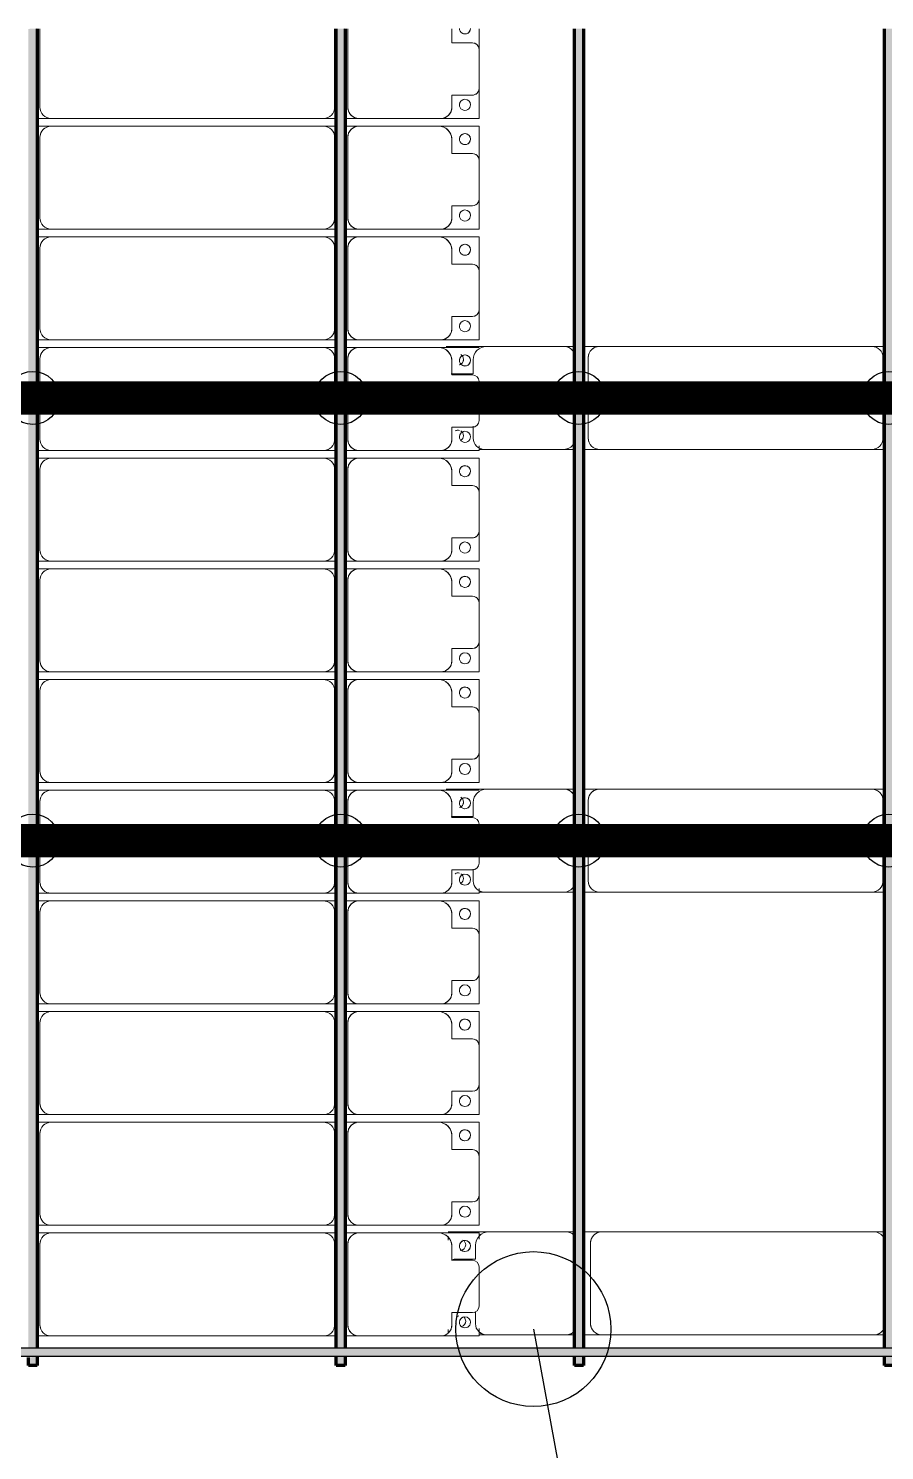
# Model space of a CAD drawing. Header units: millimetres. Extents: x -268744 to 115753, y -96240 to -10461.
# Drawn here: x -38796 to -34930, y -71071 to -64647 of the extents above; entities that cross this region are included whole.
import ezdxf

# ---------------------------------------------------------------- set-up
doc = ezdxf.new("R2010")
doc.units = ezdxf.units.MM
doc.layers.add('A-GENM', color=13, linetype='Continuous', lineweight=9)
doc.layers.add('S-BEAM', color=12, linetype='Continuous', lineweight=9)
for name, color, linetype in [('GC-BICH NEO', 6, 'Continuous'), ('GC-DAY NEO', 5, 'Continuous'), ('GC-HOP 40x60 GIA CUONG', 1, 'Continuous')]:
    doc.layers.add(name, color=color, linetype=linetype)

# ---------------------------------------------------------------- blocks, each defined once
blk = doc.blocks.new('Dầm C52 - Hộp 40x60-104813-KHUNG KẾT CẤU BÈ PIN 1')
at = {"layer": 'S-BEAM', "lineweight": 25}
blk.add_hatch(color=4, dxfattribs=at).paths.add_polyline_path([(-145811, -20), (145811, -20), (145811, 20), (-145811, 20)])
at = {"layer": 'S-BEAM', "color": 4, "lineweight": 25}
for p, q in [((-145811, 20), (145811, 20)), ((145811, -20), (-145811, -20))]:
    blk.add_line(p, q, dxfattribs=at)
blk = doc.blocks.new('Dải phao đi lại kèm đỡ invester - DẢI PHAO ĐI LẠI-V80-KHUNG KẾT CẤU BÈ PIN 1')
at = {"layer": 'A-GENM', "color": 7}
for p, q in [((44318.9, 1312.2), (44411.8, 1312.2)), ((44411.8, 1312.2), (44318.9, 1312.2)), ((44588.2, 1312.2), (44411.8, 1312.2)), ((44588.2, 1312.2), (44723.4, 1312.2)), ((44723.4, 1312.2), (44588.2, 1312.2)), ((44723.4, 1312.2), (44723.4, 1139.7)), ((44723.4, 1139.7), (44723.4, 1312.2)), ((44758.4, 1312.2), (44911.8, 1312.2)), ((44758.4, 1129.7), (44758.4, 1312.2)), ((44758.4, 1312.2), (44758.4, 1129.7)), ((44911.8, 1312.2), (44758.4, 1312.2)), ((45088.2, 1312.2), (44911.8, 1312.2)), ((45088.2, 1312.2), (45223.4, 1312.2)), ((45223.4, 1312.2), (45088.2, 1312.2)), ((45223.4, 1312.2), (45223.4, 1139.7)), ((45223.4, 1139.7), (45223.4, 1312.2)), ((45258.4, 1312.2), (45411.8, 1312.2)), ((45258.4, 1129.7), (45258.4, 1312.2)), ((45258.4, 1312.2), (45258.4, 1129.7)), ((45411.8, 1312.2), (45258.4, 1312.2)), ((45588.2, 1312.2), (45411.8, 1312.2)), ((45588.2, 1312.2), (45723.4, 1312.2)), ((45723.4, 1312.2), (45588.2, 1312.2)), ((45723.4, 1312.2), (45723.4, 1139.7)), ((45723.4, 1139.7), (45723.4, 1312.2)), ((45758.4, 1129.7), (45758.4, 1312.2)), ((45758.4, 1312.2), (45758.4, 1129.7)), ((46088.2, 1312.2), (45911.8, 1312.2)), ((46202.2, 1312.2), (46223.4, 1312.2)), ((46223.4, 1312.2), (46202.2, 1312.2)), ((46223.4, 1312.2), (46223.4, 1139.7)), ((46223.4, 1139.7), (46223.4, 1312.2)), ((46258.4, 1312.2), (46411.8, 1312.2)), ((46258.4, 1129.7), (46258.4, 1312.2)), ((46258.4, 1312.2), (46258.4, 1129.7)), ((46411.8, 1312.2), (46258.4, 1312.2)), ((46588.2, 1312.2), (46411.8, 1312.2)), ((46588.2, 1312.2), (46723.4, 1312.2)), ((46723.4, 1312.2), (46588.2, 1312.2)), ((46723.4, 1312.2), (46723.4, 1139.7)), ((46723.4, 1139.7), (46723.4, 1312.2)), ((46758.4, 1312.2), (46911.8, 1312.2)), ((46758.4, 1129.7), (46758.4, 1312.2)), ((46758.4, 1312.2), (46758.4, 1129.7)), ((46911.8, 1312.2), (46758.4, 1312.2)), ((47088.2, 1312.2), (46911.8, 1312.2)), ((47089.1, 1312.2), (47223.4, 1312.2)), ((47223.4, 1312.2), (47089.1, 1312.2)), ((47223.4, 1312.2), (47223.4, 1139.7)), ((47223.4, 1139.7), (47223.4, 1312.2)), ((47258.4, 1312.2), (47411.8, 1312.2)), ((47258.4, 1129.7), (47258.4, 1312.2)), ((47258.4, 1312.2), (47258.4, 1129.7)), ((47411.8, 1312.2), (47258.4, 1312.2)), ((47588.2, 1312.2), (47411.8, 1312.2)), ((47588.2, 1312.2), (47723.4, 1312.2)), ((47723.4, 1312.2), (47588.2, 1312.2)), ((47723.4, 1312.2), (47723.4, 1139.7)), ((47723.4, 1139.7), (47723.4, 1312.2)), ((47758.4, 1129.7), (47758.4, 1312.2)), ((47758.4, 1312.2), (47758.4, 1129.7)), ((48088.2, 1312.2), (47911.8, 1312.2)), ((48202.2, 1312.2), (48223.4, 1312.2)), ((48223.4, 1312.2), (48202.2, 1312.2)), ((48223.4, 1312.2), (48223.4, 1139.7)), ((48223.4, 1139.7), (48223.4, 1312.2)), ((48258.4, 1312.2), (48411.8, 1312.2)), ((48258.4, 1129.7), (48258.4, 1312.2)), ((48258.4, 1312.2), (48258.4, 1129.7)), ((48411.8, 1312.2), (48258.4, 1312.2)), ((48588.2, 1312.2), (48411.8, 1312.2)), ((48588.2, 1312.2), (48723.4, 1312.2)), ((48723.4, 1312.2), (48588.2, 1312.2)), ((48723.4, 1312.2), (48723.4, 1139.7)), ((48723.4, 1139.7), (48723.4, 1312.2)), ((48758.4, 1312.2), (48911.8, 1312.2)), ((48758.4, 1129.7), (48758.4, 1312.2)), ((48758.4, 1312.2), (48758.4, 1129.7)), ((48911.8, 1312.2), (48758.4, 1312.2)), ((49088.2, 1312.2), (48911.8, 1312.2)), ((49088.2, 1312.2), (49223.4, 1312.2)), ((49223.4, 1312.2), (49088.2, 1312.2)), ((49223.4, 1312.2), (49223.4, 1139.7)), ((49223.4, 1139.7), (49223.4, 1312.2)), ((49258.4, 1312.2), (49411.8, 1312.2)), ((49258.4, 1129.7), (49258.4, 1312.2)), ((49258.4, 1312.2), (49258.4, 1129.7)), ((49411.8, 1312.2), (49258.4, 1312.2)), ((49588.2, 1312.2), (49411.8, 1312.2)), ((49588.2, 1312.2), (49723.4, 1312.2)), ((49723.4, 1312.2), (49588.2, 1312.2)), ((49723.4, 1312.2), (49723.4, 1139.7)), ((49723.4, 1139.7), (49723.4, 1312.2)), ((49758.4, 1312.2), (49785.8, 1312.2)), ((49758.4, 1129.7), (49758.4, 1312.2)), ((49758.4, 1312.2), (49758.4, 1129.7)), ((49785.8, 1312.2), (49758.4, 1312.2)), ((50088.2, 1312.2), (49911.8, 1312.2)), ((50189.2, 1312.2), (50223.4, 1312.2)), ((50223.4, 1312.2), (50189.2, 1312.2)), ((50223.4, 1312.2), (50223.4, 1139.7)), ((50223.4, 1139.7), (50223.4, 1312.2)), ((44381.8, 1282.2), (44381.8, 1189.7)), ((44618.2, 1189.7), (44618.2, 1282.2)), ((44881.8, 1282.2), (44881.8, 1189.7)), ((45118.2, 1189.7), (45118.2, 1282.2)), ((45381.8, 1282.2), (45381.8, 1189.7)), ((45618.2, 1189.7), (45618.2, 1282.2)), ((45881.8, 1282.2), (45881.8, 1189.7)), ((46118.2, 1189.7), (46118.2, 1282.2)), ((46381.8, 1282.2), (46381.8, 1189.7)), ((46618.2, 1189.7), (46618.2, 1282.2)), ((46881.8, 1282.2), (46881.8, 1189.7)), ((47118.2, 1189.7), (47118.2, 1282.2)), ((47381.8, 1282.2), (47381.8, 1189.7)), ((47618.2, 1189.7), (47618.2, 1282.2)), ((47881.8, 1282.2), (47881.8, 1189.7)), ((48118.2, 1189.7), (48118.2, 1282.2)), ((48381.8, 1282.2), (48381.8, 1189.7)), ((48618.2, 1189.7), (48618.2, 1282.2)), ((48881.8, 1282.2), (48881.8, 1189.7)), ((49118.2, 1189.7), (49118.2, 1282.2)), ((49381.8, 1282.2), (49381.8, 1189.7)), ((49618.2, 1189.7), (49618.2, 1282.2)), ((49881.8, 1282.2), (49881.8, 1189.7)), ((50118.2, 1189.7), (50118.2, 1282.2)), ((44381.8, 1189.7), (44318.4, 1189.7)), ((44673.4, 1189.7), (44618.2, 1189.7)), ((44881.8, 1189.7), (44818.4, 1189.7)), ((45173.4, 1189.7), (45118.2, 1189.7)), ((45381.8, 1189.7), (45318.4, 1189.7)), ((45673.4, 1189.7), (45618.2, 1189.7)), ((45881.8, 1189.7), (45818.4, 1189.7)), ((46173.4, 1189.7), (46118.2, 1189.7)), ((46381.8, 1189.7), (46318.4, 1189.7)), ((46673.4, 1189.7), (46618.2, 1189.7)), ((46881.8, 1189.7), (46818.4, 1189.7)), ((47173.4, 1189.7), (47118.2, 1189.7)), ((47381.8, 1189.7), (47318.4, 1189.7)), ((47673.4, 1189.7), (47618.2, 1189.7)), ((47881.8, 1189.7), (47818.4, 1189.7)), ((48173.4, 1189.7), (48118.2, 1189.7)), ((48381.8, 1189.7), (48318.4, 1189.7)), ((48673.4, 1189.7), (48618.2, 1189.7)), ((48881.8, 1189.7), (48818.4, 1189.7)), ((49173.4, 1189.7), (49118.2, 1189.7)), ((49381.8, 1189.7), (49318.4, 1189.7)), ((49673.4, 1189.7), (49618.2, 1189.7)), ((49881.8, 1189.7), (49818.4, 1189.7)), ((50173.4, 1189.7), (50118.2, 1189.7)), ((44723.4, 769.7), (44723.4, 1139.7)), ((44758.4, 1129.7), (44758.4, 769.7)), ((45223.4, 769.7), (45223.4, 1139.7)), ((45258.4, 1129.7), (45258.4, 769.7)), ((45723.4, 769.7), (45723.4, 1139.7)), ((45758.4, 1129.7), (45758.4, 769.7)), ((46223.4, 769.7), (46223.4, 1139.7)), ((46258.4, 1129.7), (46258.4, 769.7)), ((46723.4, 769.7), (46723.4, 1139.7)), ((46758.4, 1129.7), (46758.4, 769.7)), ((47223.4, 769.7), (47223.4, 1139.7)), ((47258.4, 1129.7), (47258.4, 769.7)), ((47723.4, 769.7), (47723.4, 1139.7)), ((47758.4, 1129.7), (47758.4, 769.7)), ((48223.4, 769.7), (48223.4, 1139.7)), ((48258.4, 1129.7), (48258.4, 769.7)), ((48723.4, 769.7), (48723.4, 1139.7)), ((48758.4, 1129.7), (48758.4, 769.7)), ((49223.4, 769.7), (49223.4, 1139.7)), ((49258.4, 1129.7), (49258.4, 769.7)), ((49723.4, 769.7), (49723.4, 1139.7)), ((49758.4, 1129.7), (49758.4, 769.7)), ((50223.4, 769.7), (50223.4, 1139.7)), ((44318.9, 719.7), (44673.4, 719.7)), ((44723.4, 769.7), (44723.4, 707.6)), ((44723.4, 769.7), (44723.4, 707.6)), ((44758.4, 707.6), (44758.4, 769.7)), ((44758.4, 707.6), (44758.4, 769.7)), ((44808.4, 719.7), (45173.4, 719.7)), ((45223.4, 769.7), (45223.4, 707.6)), ((45223.4, 769.7), (45223.4, 707.6)), ((45258.4, 707.6), (45258.4, 769.7)), ((45258.4, 707.6), (45258.4, 769.7)), ((45308.4, 719.7), (45673.4, 719.7)), ((45723.4, 769.7), (45723.4, 707.6)), ((45723.4, 769.7), (45723.4, 707.6)), ((45758.4, 707.6), (45758.4, 769.7)), ((45758.4, 707.6), (45758.4, 769.7)), ((45808.4, 719.7), (46173.4, 719.7)), ((46223.4, 769.7), (46223.4, 707.6)), ((46223.4, 769.7), (46223.4, 707.6)), ((46258.4, 707.6), (46258.4, 769.7)), ((46258.4, 707.6), (46258.4, 769.7)), ((46308.4, 719.7), (46673.4, 719.7)), ((46723.4, 769.7), (46723.4, 707.6)), ((46723.4, 769.7), (46723.4, 707.6)), ((46758.4, 707.6), (46758.4, 769.7)), ((46758.4, 707.6), (46758.4, 769.7)), ((46808.4, 719.7), (47173.4, 719.7)), ((47223.4, 769.7), (47223.4, 707.6)), ((47223.4, 769.7), (47223.4, 707.6)), ((47258.4, 707.6), (47258.4, 769.7)), ((47258.4, 707.6), (47258.4, 769.7)), ((47308.4, 719.7), (47673.4, 719.7)), ((47723.4, 769.7), (47723.4, 707.6)), ((47723.4, 769.7), (47723.4, 707.6)), ((47758.4, 707.6), (47758.4, 769.7)), ((47758.4, 707.6), (47758.4, 769.7)), ((47808.4, 719.7), (48173.4, 719.7)), ((48223.4, 769.7), (48223.4, 707.6)), ((48223.4, 769.7), (48223.4, 707.6)), ((48258.4, 707.6), (48258.4, 769.7)), ((48258.4, 707.6), (48258.4, 769.7)), ((48308.4, 719.7), (48673.4, 719.7)), ((48723.4, 769.7), (48723.4, 707.6)), ((48723.4, 769.7), (48723.4, 707.6)), ((48758.4, 707.6), (48758.4, 769.7)), ((48758.4, 707.6), (48758.4, 769.7)), ((48808.4, 719.7), (49173.4, 719.7)), ((49223.4, 769.7), (49223.4, 707.6)), ((49223.4, 769.7), (49223.4, 707.6)), ((49258.4, 707.6), (49258.4, 769.7)), ((49258.4, 707.6), (49258.4, 769.7)), ((49308.4, 719.7), (49673.4, 719.7)), ((49723.4, 769.7), (49723.4, 707.6)), ((49723.4, 769.7), (49723.4, 707.6)), ((49758.4, 707.6), (49758.4, 769.7)), ((49758.4, 707.6), (49758.4, 769.7)), ((49808.4, 719.7), (50173.4, 719.7)), ((50223.4, 769.7), (50223.4, 707.6)), ((50223.4, 769.7), (50223.4, 707.6)), ((44673.4, 660.3), (44318.9, 660.3)), ((44723.4, 667.6), (44723.4, 610.3)), ((44723.4, 667.6), (44723.4, 610.3)), ((44758.4, 610.3), (44758.4, 667.6)), ((44758.4, 610.3), (44758.4, 667.6)), ((45173.4, 660.3), (44808.4, 660.3)), ((45223.4, 667.6), (45223.4, 610.3)), ((45223.4, 667.6), (45223.4, 610.3)), ((45258.4, 610.3), (45258.4, 667.6)), ((45258.4, 610.3), (45258.4, 667.6)), ((45673.4, 660.3), (45308.4, 660.3)), ((45723.4, 667.6), (45723.4, 610.3)), ((45723.4, 667.6), (45723.4, 610.3)), ((45758.4, 610.3), (45758.4, 667.6)), ((45758.4, 610.3), (45758.4, 667.6)), ((46173.4, 660.3), (45808.4, 660.3)), ((46223.4, 667.6), (46223.4, 610.3)), ((46223.4, 667.6), (46223.4, 610.3)), ((46258.4, 610.3), (46258.4, 667.6)), ((46258.4, 610.3), (46258.4, 667.6)), ((46673.4, 660.3), (46308.4, 660.3)), ((46723.4, 667.6), (46723.4, 610.3)), ((46723.4, 667.6), (46723.4, 610.3)), ((46758.4, 610.3), (46758.4, 667.6)), ((46758.4, 610.3), (46758.4, 667.6)), ((47173.4, 660.3), (46808.4, 660.3)), ((47223.4, 667.6), (47223.4, 610.3)), ((47223.4, 667.6), (47223.4, 610.3)), ((47258.4, 610.3), (47258.4, 667.6)), ((47258.4, 610.3), (47258.4, 667.6)), ((47673.4, 660.3), (47308.4, 660.3)), ((47723.4, 667.6), (47723.4, 610.3)), ((47723.4, 667.6), (47723.4, 610.3)), ((47758.4, 610.3), (47758.4, 667.6)), ((47758.4, 610.3), (47758.4, 667.6)), ((48173.4, 660.3), (47808.4, 660.3)), ((48223.4, 667.6), (48223.4, 610.3)), ((48223.4, 667.6), (48223.4, 610.3)), ((48258.4, 610.3), (48258.4, 667.6)), ((48258.4, 610.3), (48258.4, 667.6)), ((48673.4, 660.3), (48308.4, 660.3)), ((48723.4, 667.6), (48723.4, 610.3)), ((48723.4, 667.6), (48723.4, 610.3)), ((48758.4, 610.3), (48758.4, 667.6)), ((48758.4, 610.3), (48758.4, 667.6)), ((49173.4, 660.3), (48808.4, 660.3)), ((49223.4, 667.6), (49223.4, 610.3)), ((49223.4, 667.6), (49223.4, 610.3)), ((49258.4, 610.3), (49258.4, 667.6)), ((49258.4, 610.3), (49258.4, 667.6)), ((49673.4, 660.3), (49308.4, 660.3)), ((49723.4, 667.6), (49723.4, 610.3)), ((49723.4, 667.6), (49723.4, 610.3)), ((49758.4, 610.3), (49758.4, 667.6)), ((49758.4, 610.3), (49758.4, 667.6)), ((50173.4, 660.3), (49808.4, 660.3)), ((50223.4, 667.6), (50223.4, 610.3)), ((50223.4, 667.6), (50223.4, 610.3)), ((44723.4, -620.3), (44723.4, 610.3)), ((44758.4, 610.3), (44758.4, -620.3)), ((45223.4, -620.3), (45223.4, 610.3)), ((45258.4, 610.3), (45258.4, -620.3)), ((45723.4, -620.3), (45723.4, 610.3)), ((45758.4, 610.3), (45758.4, -620.3)), ((46223.4, -620.3), (46223.4, 610.3)), ((46258.4, 610.3), (46258.4, -620.3)), ((46723.4, -620.3), (46723.4, 610.3)), ((46758.4, 610.3), (46758.4, -620.3)), ((47223.4, -620.3), (47223.4, 610.3)), ((47258.4, 610.3), (47258.4, -620.3)), ((47723.4, -620.3), (47723.4, 610.3)), ((47758.4, 610.3), (47758.4, -620.3)), ((48223.4, -620.3), (48223.4, 610.3)), ((48258.4, 610.3), (48258.4, -620.3)), ((48723.4, -620.3), (48723.4, 610.3)), ((48758.4, 610.3), (48758.4, -620.3)), ((49223.4, -620.3), (49223.4, 610.3)), ((49258.4, 610.3), (49258.4, -620.3)), ((49723.4, -620.3), (49723.4, 610.3)), ((49758.4, 610.3), (49758.4, -620.3)), ((50223.4, -620.3), (50223.4, 610.3)), ((44723.4, -620.3), (44723.4, -682.4)), ((44723.4, -620.3), (44723.4, -682.4)), ((44758.4, -682.4), (44758.4, -620.3)), ((44758.4, -682.4), (44758.4, -620.3)), ((45223.4, -620.3), (45223.4, -682.4)), ((45223.4, -620.3), (45223.4, -682.4)), ((45258.4, -682.4), (45258.4, -620.3)), ((45258.4, -682.4), (45258.4, -620.3)), ((45723.4, -620.3), (45723.4, -682.4)), ((45723.4, -620.3), (45723.4, -682.4)), ((45758.4, -682.4), (45758.4, -620.3)), ((45758.4, -682.4), (45758.4, -620.3)), ((46223.4, -620.3), (46223.4, -682.4)), ((46223.4, -620.3), (46223.4, -682.4)), ((46258.4, -682.4), (46258.4, -620.3)), ((46258.4, -682.4), (46258.4, -620.3)), ((46723.4, -620.3), (46723.4, -682.4)), ((46723.4, -620.3), (46723.4, -682.4)), ((46758.4, -682.4), (46758.4, -620.3)), ((46758.4, -682.4), (46758.4, -620.3)), ((47223.4, -620.3), (47223.4, -682.4)), ((47223.4, -620.3), (47223.4, -682.4)), ((47258.4, -682.4), (47258.4, -620.3)), ((47258.4, -682.4), (47258.4, -620.3)), ((47723.4, -620.3), (47723.4, -682.4)), ((47723.4, -620.3), (47723.4, -682.4)), ((47758.4, -682.4), (47758.4, -620.3)), ((47758.4, -682.4), (47758.4, -620.3)), ((48223.4, -620.3), (48223.4, -682.4)), ((48223.4, -620.3), (48223.4, -682.4)), ((48258.4, -682.4), (48258.4, -620.3)), ((48258.4, -682.4), (48258.4, -620.3)), ((48723.4, -620.3), (48723.4, -682.4)), ((48723.4, -620.3), (48723.4, -682.4)), ((48758.4, -682.4), (48758.4, -620.3)), ((48758.4, -682.4), (48758.4, -620.3)), ((49223.4, -620.3), (49223.4, -682.4)), ((49223.4, -620.3), (49223.4, -682.4)), ((49258.4, -682.4), (49258.4, -620.3)), ((49258.4, -682.4), (49258.4, -620.3)), ((49723.4, -620.3), (49723.4, -682.4)), ((49723.4, -620.3), (49723.4, -682.4)), ((49758.4, -682.4), (49758.4, -620.3)), ((49758.4, -682.4), (49758.4, -620.3)), ((50223.4, -620.3), (50223.4, -682.4)), ((50223.4, -620.3), (50223.4, -682.4)), ((44318.9, -670.3), (44673.4, -670.3)), ((44808.4, -670.3), (45173.4, -670.3)), ((45308.4, -670.3), (45673.4, -670.3)), ((45808.4, -670.3), (46173.4, -670.3)), ((46308.4, -670.3), (46673.4, -670.3)), ((46808.4, -670.3), (47173.4, -670.3)), ((47308.4, -670.3), (47673.4, -670.3)), ((47808.4, -670.3), (48173.4, -670.3)), ((48308.4, -670.3), (48673.4, -670.3)), ((48808.4, -670.3), (49173.4, -670.3)), ((49308.4, -670.3), (49673.4, -670.3)), ((49808.4, -670.3), (50173.4, -670.3))]:
    blk.add_line(p, q, dxfattribs=at)
for centre, radius, start, end in [((44411.8, 1282.2), 30, 90, 180), ((44411.8, 1282.2), 30, 105, 165), ((44411.8, 1282.2), 30, 135, 165), ((44411.8, 1282.2), 30, 135, 165), ((44588.2, 1282.2), 30, 360, 90), ((44588.2, 1282.2), 30, 60, 75), ((44588.2, 1282.2), 30, 15, 75), ((44588.2, 1282.2), 30, 60, 75), ((44588.2, 1282.2), 30, 15, 30), ((44588.2, 1282.2), 30, 15, 30), ((44911.8, 1282.2), 30, 90, 180), ((44911.8, 1282.2), 30, 105, 165), ((44911.8, 1282.2), 30, 135, 165), ((44911.8, 1282.2), 30, 135, 165), ((45088.2, 1282.2), 30, 0, 90), ((45088.2, 1282.2), 30, 60, 75), ((45088.2, 1282.2), 30, 15, 75), ((45088.2, 1282.2), 30, 60, 75), ((45088.2, 1282.2), 30, 15, 30), ((45088.2, 1282.2), 30, 15, 30), ((45411.8, 1282.2), 30, 90, 180), ((45411.8, 1282.2), 30, 105, 165), ((45411.8, 1282.2), 30, 135, 165), ((45411.8, 1282.2), 30, 135, 165), ((45588.2, 1282.2), 30, 0, 90), ((45588.2, 1282.2), 30, 60, 75), ((45588.2, 1282.2), 30, 15, 75), ((45588.2, 1282.2), 30, 60, 75), ((45588.2, 1282.2), 30, 15, 30), ((45588.2, 1282.2), 30, 15, 30), ((45911.8, 1282.2), 30, 90, 180), ((46088.2, 1282.2), 30, 0, 90), ((46411.8, 1282.2), 30, 90, 180), ((46411.8, 1282.2), 30, 105, 165), ((46411.8, 1282.2), 30, 135, 165), ((46411.8, 1282.2), 30, 135, 165), ((46588.2, 1282.2), 30, 360, 90), ((46588.2, 1282.2), 30, 60, 75), ((46588.2, 1282.2), 30, 15, 75), ((46588.2, 1282.2), 30, 60, 75), ((46588.2, 1282.2), 30, 15, 30), ((46588.2, 1282.2), 30, 15, 30), ((46911.8, 1282.2), 30, 90, 180), ((46911.8, 1282.2), 30, 105, 165), ((46911.8, 1282.2), 30, 135, 165), ((46911.8, 1282.2), 30, 135, 165), ((47088.2, 1282.2), 30, 0, 90), ((47088.2, 1282.2), 30, 60, 88.25392), ((47088.2, 1282.2), 30, 15, 88.25392), ((47088.2, 1282.2), 30, 60, 88.25392), ((47088.2, 1282.2), 30, 15, 30), ((47088.2, 1282.2), 30, 15, 30), ((47411.8, 1282.2), 30, 90, 180), ((47411.8, 1282.2), 30, 105, 165), ((47411.8, 1282.2), 30, 135, 165), ((47411.8, 1282.2), 30, 135, 165), ((47588.2, 1282.2), 30, 0, 90), ((47588.2, 1282.2), 30, 60, 75), ((47588.2, 1282.2), 30, 15, 75), ((47588.2, 1282.2), 30, 60, 75), ((47588.2, 1282.2), 30, 15, 30), ((47588.2, 1282.2), 30, 15, 30), ((47911.8, 1282.2), 30, 90, 180), ((48088.2, 1282.2), 30, 0, 90), ((48411.8, 1282.2), 30, 90, 180), ((48411.8, 1282.2), 30, 105, 165), ((48411.8, 1282.2), 30, 135, 165), ((48411.8, 1282.2), 30, 135, 165), ((48588.2, 1282.2), 30, 360, 90), ((48588.2, 1282.2), 30, 60, 75), ((48588.2, 1282.2), 30, 15, 75), ((48588.2, 1282.2), 30, 60, 75), ((48588.2, 1282.2), 30, 15, 30), ((48588.2, 1282.2), 30, 15, 30), ((48911.8, 1282.2), 30, 90, 180), ((48911.8, 1282.2), 30, 105, 165), ((48911.8, 1282.2), 30, 135, 165), ((48911.8, 1282.2), 30, 135, 165), ((49088.2, 1282.2), 30, 0, 90), ((49088.2, 1282.2), 30, 60, 75), ((49088.2, 1282.2), 30, 15, 75), ((49088.2, 1282.2), 30, 60, 75), ((49088.2, 1282.2), 30, 15, 30), ((49088.2, 1282.2), 30, 15, 30), ((49411.8, 1282.2), 30, 90, 180), ((49411.8, 1282.2), 30, 105, 165), ((49411.8, 1282.2), 30, 135, 165), ((49411.8, 1282.2), 30, 135, 165), ((49588.2, 1282.2), 30, 0, 90), ((49588.2, 1282.2), 30, 60, 75), ((49588.2, 1282.2), 30, 15, 75), ((49588.2, 1282.2), 30, 60, 75), ((49588.2, 1282.2), 30, 15, 30), ((49588.2, 1282.2), 30, 15, 30), ((49911.8, 1282.2), 30, 90, 180), ((50088.2, 1282.2), 30, 0, 90), ((50088.2, 1282.2), 30, 15, 30), ((50088.2, 1282.2), 30, 15, 30), ((44316.8, 1248.6), 25, 270, 90), ((44316.8, 1248.6), 25, 300, 90), ((44316.8, 1248.6), 25, 270, 285), ((44661.8, 1248.6), 25, 90, 270), ((44661.8, 1248.6), 25, 90, 180), ((44661.8, 1248.6), 25, 195, 255), ((44661.8, 1248.6), 25, 270, 90), ((44661.8, 1248.6), 25, 270, 90), ((44816.8, 1248.6), 25, 90, 270), ((44816.8, 1248.6), 25, 90, 255), ((44816.8, 1248.6), 25, 270, 90), ((44816.8, 1248.6), 25, 300, 90), ((44816.8, 1248.6), 25, 270, 285), ((45161.8, 1248.6), 25, 90, 270), ((45161.8, 1248.6), 25, 90, 180), ((45161.8, 1248.6), 25, 195, 255), ((45161.8, 1248.6), 25, 270, 90), ((45161.8, 1248.6), 25, 270, 90), ((45316.8, 1248.6), 25, 90, 270), ((45316.8, 1248.6), 25, 90, 255), ((45316.8, 1248.6), 25, 270, 90), ((45316.8, 1248.6), 25, 300, 90), ((45316.8, 1248.6), 25, 270, 285), ((45661.8, 1248.6), 25, 90, 270), ((45661.8, 1248.6), 25, 90, 180), ((45661.8, 1248.6), 25, 195, 255), ((45661.8, 1248.6), 25, 270, 90), ((45661.8, 1248.6), 25, 270, 90), ((45816.8, 1248.6), 25, 90, 270), ((45816.8, 1248.6), 25, 90, 255), ((45816.8, 1248.6), 25, 270, 90), ((45816.8, 1248.6), 25, 300, 90), ((45816.8, 1248.6), 25, 270, 285), ((46161.8, 1248.6), 25, 90, 270), ((46161.8, 1248.6), 25, 90, 180), ((46161.8, 1248.6), 25, 195, 255), ((46161.8, 1248.6), 25, 270, 90), ((46161.8, 1248.6), 25, 270, 90), ((46316.8, 1248.6), 25, 90, 270), ((46316.8, 1248.6), 25, 90, 255), ((46316.8, 1248.6), 25, 270, 90), ((46316.8, 1248.6), 25, 300, 90), ((46316.8, 1248.6), 25, 270, 285), ((46661.8, 1248.6), 25, 90, 270), ((46661.8, 1248.6), 25, 90, 180), ((46661.8, 1248.6), 25, 195, 255), ((46661.8, 1248.6), 25, 270, 90), ((46661.8, 1248.6), 25, 270, 90), ((46816.8, 1248.6), 25, 90, 270), ((46816.8, 1248.6), 25, 90, 255), ((46816.8, 1248.6), 25, 270, 90), ((46816.8, 1248.6), 25, 300, 90), ((46816.8, 1248.6), 25, 270, 285), ((47161.8, 1248.6), 25, 90, 270), ((47161.8, 1248.6), 25, 90, 180), ((47161.8, 1248.6), 25, 195, 255), ((47161.8, 1248.6), 25, 270, 90), ((47161.8, 1248.6), 25, 270, 90), ((47316.8, 1248.6), 25, 90, 270), ((47316.8, 1248.6), 25, 90, 255), ((47316.8, 1248.6), 25, 270, 90), ((47316.8, 1248.6), 25, 300, 90), ((47316.8, 1248.6), 25, 270, 285), ((47661.8, 1248.6), 25, 90, 270), ((47661.8, 1248.6), 25, 90, 180), ((47661.8, 1248.6), 25, 195, 255), ((47661.8, 1248.6), 25, 270, 90), ((47661.8, 1248.6), 25, 270, 90), ((47816.8, 1248.6), 25, 90, 270), ((47816.8, 1248.6), 25, 90, 255), ((47816.8, 1248.6), 25, 270, 90), ((47816.8, 1248.6), 25, 300, 90), ((47816.8, 1248.6), 25, 270, 285), ((48161.8, 1248.6), 25, 90, 270), ((48161.8, 1248.6), 25, 90, 180), ((48161.8, 1248.6), 25, 195, 255), ((48161.8, 1248.6), 25, 270, 90), ((48161.8, 1248.6), 25, 270, 90), ((48316.8, 1248.6), 25, 90, 270), ((48316.8, 1248.6), 25, 90, 255), ((48316.8, 1248.6), 25, 270, 90), ((48316.8, 1248.6), 25, 300, 90), ((48316.8, 1248.6), 25, 270, 285), ((48661.8, 1248.6), 25, 90, 270), ((48661.8, 1248.6), 25, 90, 180), ((48661.8, 1248.6), 25, 195, 255), ((48661.8, 1248.6), 25, 270, 90), ((48661.8, 1248.6), 25, 270, 90), ((48816.8, 1248.6), 25, 90, 270), ((48816.8, 1248.6), 25, 90, 255), ((48816.8, 1248.6), 25, 270, 90), ((48816.8, 1248.6), 25, 300, 90), ((48816.8, 1248.6), 25, 270, 285), ((49161.8, 1248.6), 25, 90, 270), ((49161.8, 1248.6), 25, 90, 180), ((49161.8, 1248.6), 25, 195, 255), ((49161.8, 1248.6), 25, 270, 90), ((49161.8, 1248.6), 25, 270, 90), ((49316.8, 1248.6), 25, 90, 270), ((49316.8, 1248.6), 25, 90, 255), ((49316.8, 1248.6), 25, 270, 90), ((49316.8, 1248.6), 25, 300, 90), ((49316.8, 1248.6), 25, 270, 285), ((49661.8, 1248.6), 25, 90, 270), ((49661.8, 1248.6), 25, 90, 180), ((49661.8, 1248.6), 25, 195, 255), ((49661.8, 1248.6), 25, 270, 90), ((49661.8, 1248.6), 25, 270, 90), ((49816.8, 1248.6), 25, 90, 270), ((49816.8, 1248.6), 25, 90, 255), ((49816.8, 1248.6), 25, 270, 90), ((49816.8, 1248.6), 25, 300, 90), ((49816.8, 1248.6), 25, 270, 285), ((50161.8, 1248.6), 25, 90, 270), ((50161.8, 1248.6), 25, 90, 180), ((50161.8, 1248.6), 25, 195, 255), ((50161.8, 1248.6), 25, 270, 90), ((50161.8, 1248.6), 25, 270, 90), ((44673.4, 1139.7), 50, 0, 90), ((44673.4, 1139.7), 50, 15, 90), ((44818.4, 1129.7), 60, 90, 180), ((44818.4, 1129.7), 60, 90, 150), ((45173.4, 1139.7), 50, 0, 90), ((45173.4, 1139.7), 50, 15, 90), ((45318.4, 1129.7), 60, 90, 180), ((45318.4, 1129.7), 60, 90, 150), ((45673.4, 1139.7), 50, 360, 90), ((45673.4, 1139.7), 50, 15, 90), ((45818.4, 1129.7), 60, 90, 180), ((45818.4, 1129.7), 60, 90, 150), ((46173.4, 1139.7), 50, 360, 90), ((46173.4, 1139.7), 50, 15, 90), ((46318.4, 1129.7), 60, 90, 180), ((46318.4, 1129.7), 60, 90, 150), ((46673.4, 1139.7), 50, 360, 90), ((46673.4, 1139.7), 50, 15, 90), ((46818.4, 1129.7), 60, 90, 180), ((46818.4, 1129.7), 60, 90, 150), ((47173.4, 1139.7), 50, 360, 90), ((47173.4, 1139.7), 50, 15, 90), ((47318.4, 1129.7), 60, 90, 180), ((47318.4, 1129.7), 60, 90, 150), ((47673.4, 1139.7), 50, 360, 90), ((47673.4, 1139.7), 50, 15, 90), ((47818.4, 1129.7), 60, 90, 180), ((47818.4, 1129.7), 60, 90, 150), ((48173.4, 1139.7), 50, 0, 90), ((48173.4, 1139.7), 50, 15, 90), ((48318.4, 1129.7), 60, 90, 180), ((48318.4, 1129.7), 60, 90, 150), ((48673.4, 1139.7), 50, 360, 90), ((48673.4, 1139.7), 50, 15, 90), ((48818.4, 1129.7), 60, 90, 180), ((48818.4, 1129.7), 60, 90, 150), ((49173.4, 1139.7), 50, 0, 90), ((49173.4, 1139.7), 50, 15, 90), ((49318.4, 1129.7), 60, 90, 180), ((49318.4, 1129.7), 60, 90, 150), ((49673.4, 1139.7), 50, 0, 90), ((49673.4, 1139.7), 50, 15, 90), ((49818.4, 1129.7), 60, 90, 180), ((49818.4, 1129.7), 60, 90, 150), ((50173.4, 1139.7), 50, 0, 90), ((50173.4, 1139.7), 50, 15, 90), ((44673.4, 769.7), 50, 270, 0), ((44673.4, 769.7), 50, 270, 345), ((44808.4, 769.7), 50, 180, 270), ((44808.4, 769.7), 50, 195, 270), ((45173.4, 769.7), 50, 270, 0), ((45173.4, 769.7), 50, 270, 345), ((45308.4, 769.7), 50, 180, 270), ((45308.4, 769.7), 50, 195, 270), ((45673.4, 769.7), 50, 270, 360), ((45673.4, 769.7), 50, 270, 345), ((45808.4, 769.7), 50, 180, 270), ((45808.4, 769.7), 50, 195, 270), ((46173.4, 769.7), 50, 270, 0), ((46173.4, 769.7), 50, 270, 345), ((46308.4, 769.7), 50, 180, 270), ((46308.4, 769.7), 50, 195, 270), ((46673.4, 769.7), 50, 270, 360), ((46673.4, 769.7), 50, 270, 345), ((46808.4, 769.7), 50, 180, 270), ((46808.4, 769.7), 50, 195, 270), ((47173.4, 769.7), 50, 270, 360), ((47173.4, 769.7), 50, 270, 345), ((47308.4, 769.7), 50, 180, 270), ((47308.4, 769.7), 50, 195, 270), ((47673.4, 769.7), 50, 270, 360), ((47673.4, 769.7), 50, 270, 345), ((47808.4, 769.7), 50, 180, 270), ((47808.4, 769.7), 50, 195, 270), ((48173.4, 769.7), 50, 270, 0), ((48173.4, 769.7), 50, 270, 345), ((48308.4, 769.7), 50, 180, 270), ((48308.4, 769.7), 50, 195, 270), ((48673.4, 769.7), 50, 270, 0), ((48673.4, 769.7), 50, 270, 345), ((48808.4, 769.7), 50, 180, 270), ((48808.4, 769.7), 50, 195, 270), ((49173.4, 769.7), 50, 270, 0), ((49173.4, 769.7), 50, 270, 345), ((49308.4, 769.7), 50, 180, 270), ((49308.4, 769.7), 50, 195, 270), ((49673.4, 769.7), 50, 270, 0), ((49673.4, 769.7), 50, 270, 345), ((49808.4, 769.7), 50, 180, 270), ((49808.4, 769.7), 50, 195, 270), ((50173.4, 769.7), 50, 270, 0), ((50173.4, 769.7), 50, 270, 345), ((44673.4, 610.3), 50, 360, 90), ((44673.4, 610.3), 50, 60, 90), ((44808.4, 610.3), 50, 90, 180), ((44808.4, 610.3), 50, 105, 120), ((45173.4, 610.3), 50, 0, 90), ((45173.4, 610.3), 50, 60, 90), ((45308.4, 610.3), 50, 90, 180), ((45308.4, 610.3), 50, 105, 120), ((45673.4, 610.3), 50, 0, 90), ((45673.4, 610.3), 50, 60, 90), ((45808.4, 610.3), 50, 90, 180), ((45808.4, 610.3), 50, 105, 120), ((46173.4, 610.3), 50, 360, 90), ((46173.4, 610.3), 50, 60, 90), ((46308.4, 610.3), 50, 90, 180), ((46308.4, 610.3), 50, 105, 120), ((46673.4, 610.3), 50, 360, 90), ((46673.4, 610.3), 50, 60, 90), ((46808.4, 610.3), 50, 90, 180), ((46808.4, 610.3), 50, 105, 120), ((47173.4, 610.3), 50, 0, 90), ((47173.4, 610.3), 50, 60, 90), ((47308.4, 610.3), 50, 90, 180), ((47308.4, 610.3), 50, 105, 120), ((47673.4, 610.3), 50, 0, 90), ((47673.4, 610.3), 50, 60, 90), ((47808.4, 610.3), 50, 90, 180), ((47808.4, 610.3), 50, 105, 120), ((48173.4, 610.3), 50, 0, 90), ((48173.4, 610.3), 50, 60, 90), ((48308.4, 610.3), 50, 90, 180), ((48308.4, 610.3), 50, 105, 120), ((48673.4, 610.3), 50, 0, 90), ((48673.4, 610.3), 50, 60, 90), ((48808.4, 610.3), 50, 90, 180), ((48808.4, 610.3), 50, 105, 120), ((49173.4, 610.3), 50, 0, 90), ((49173.4, 610.3), 50, 60, 90), ((49308.4, 610.3), 50, 90, 180), ((49308.4, 610.3), 50, 105, 120), ((49673.4, 610.3), 50, 0, 90), ((49673.4, 610.3), 50, 60, 90), ((49808.4, 610.3), 50, 90, 180), ((49808.4, 610.3), 50, 105, 120), ((50173.4, 610.3), 50, 360, 90), ((50173.4, 610.3), 50, 60, 90), ((44673.4, 610.3), 50, 15, 30), ((44808.4, 610.3), 50, 150, 180), ((45173.4, 610.3), 50, 15, 30), ((45308.4, 610.3), 50, 150, 180), ((45673.4, 610.3), 50, 15, 30), ((45808.4, 610.3), 50, 150, 180), ((46173.4, 610.3), 50, 15, 30), ((46308.4, 610.3), 50, 150, 180), ((46673.4, 610.3), 50, 15, 30), ((46808.4, 610.3), 50, 150, 180), ((47173.4, 610.3), 50, 15, 30), ((47308.4, 610.3), 50, 150, 180), ((47673.4, 610.3), 50, 15, 30), ((47808.4, 610.3), 50, 150, 180), ((48173.4, 610.3), 50, 15, 30), ((48308.4, 610.3), 50, 150, 180), ((48673.4, 610.3), 50, 15, 30), ((48808.4, 610.3), 50, 150, 180), ((49173.4, 610.3), 50, 15, 30), ((49308.4, 610.3), 50, 150, 180), ((49673.4, 610.3), 50, 15, 30), ((49808.4, 610.3), 50, 150, 180), ((50173.4, 610.3), 50, 15, 30), ((44673.4, -620.3), 50, 270, 0), ((44673.4, -620.3), 50, 330, 0), ((44808.4, -620.3), 50, 180, 270), ((44808.4, -620.3), 50, 195, 225), ((45173.4, -620.3), 50, 270, 0), ((45173.4, -620.3), 50, 330, 0), ((45308.4, -620.3), 50, 180, 270), ((45308.4, -620.3), 50, 195, 225), ((45673.4, -620.3), 50, 270, 0), ((45673.4, -620.3), 50, 330, 0), ((45808.4, -620.3), 50, 180, 270), ((45808.4, -620.3), 50, 195, 225), ((46173.4, -620.3), 50, 270, 0), ((46173.4, -620.3), 50, 330, 0), ((46308.4, -620.3), 50, 180, 270), ((46308.4, -620.3), 50, 195, 225), ((46673.4, -620.3), 50, 270, 0), ((46673.4, -620.3), 50, 330, 0), ((46808.4, -620.3), 50, 180, 270), ((46808.4, -620.3), 50, 195, 225), ((47173.4, -620.3), 50, 270, 0), ((47173.4, -620.3), 50, 330, 360), ((47308.4, -620.3), 50, 180, 270), ((47308.4, -620.3), 50, 195, 225), ((47673.4, -620.3), 50, 270, 0), ((47673.4, -620.3), 50, 330, 360), ((47808.4, -620.3), 50, 180, 270), ((47808.4, -620.3), 50, 195, 225), ((48173.4, -620.3), 50, 270, 0), ((48173.4, -620.3), 50, 330, 0), ((48308.4, -620.3), 50, 180, 270), ((48308.4, -620.3), 50, 195, 225), ((48673.4, -620.3), 50, 270, 0), ((48673.4, -620.3), 50, 330, 0), ((48808.4, -620.3), 50, 180, 270), ((48808.4, -620.3), 50, 195, 225), ((49173.4, -620.3), 50, 270, 0), ((49173.4, -620.3), 50, 330, 0), ((49308.4, -620.3), 50, 180, 270), ((49308.4, -620.3), 50, 195, 225), ((49673.4, -620.3), 50, 270, 0), ((49673.4, -620.3), 50, 330, 0), ((49808.4, -620.3), 50, 180, 270), ((49808.4, -620.3), 50, 195, 225), ((50173.4, -620.3), 50, 270, 360), ((50173.4, -620.3), 50, 330, 360), ((44673.4, -620.3), 50, 270, 300), ((44808.4, -620.3), 50, 240, 270), ((45173.4, -620.3), 50, 270, 300), ((45308.4, -620.3), 50, 240, 270), ((45673.4, -620.3), 50, 270, 300), ((45808.4, -620.3), 50, 240, 270), ((46173.4, -620.3), 50, 270, 300), ((46308.4, -620.3), 50, 240, 270), ((46673.4, -620.3), 50, 270, 300), ((46808.4, -620.3), 50, 240, 270), ((47173.4, -620.3), 50, 270, 300), ((47308.4, -620.3), 50, 240, 270), ((47673.4, -620.3), 50, 270, 300), ((47808.4, -620.3), 50, 240, 270), ((48173.4, -620.3), 50, 270, 300), ((48308.4, -620.3), 50, 240, 270), ((48673.4, -620.3), 50, 270, 300), ((48808.4, -620.3), 50, 240, 270), ((49173.4, -620.3), 50, 270, 300), ((49308.4, -620.3), 50, 240, 270), ((49673.4, -620.3), 50, 270, 300), ((49808.4, -620.3), 50, 240, 270), ((50173.4, -620.3), 50, 270, 300)]:
    blk.add_arc(centre, radius, start, end, dxfattribs=at)
blk = doc.blocks.new('Dầm C52 - Dầm C52-V81-KHUNG KẾT CẤU BÈ PIN 1')
at = {"layer": 'S-BEAM', "lineweight": 140}
h = blk.add_hatch(color=1, dxfattribs=at)
h.paths.add_polyline_path([(-25480.9, 20), (-25480.9, -20), (-25440.9, -20), (-25445.2, 20)])
h.paths.add_polyline_path([(-25400.9, -20), (-19440.9, -20), (-19443, 20), (-25400.9, 20), (-25400.9, -7.9)])
h.paths.add_polyline_path([(-19400.9, -20), (-13440.9, -20), (-13440.9, 20), (-19400.9, 20), (-19400.9, -7.9)])
h.paths.add_polyline_path([(-13400.9, -7.9), (-13400.9, -20), (-7440.9, -20), (-7440.9, 20), (-13400.9, 20)])
h.paths.add_polyline_path([(-7400.9, -20), (-1440.9, -20), (-1440.9, 20), (-7400.9, 20), (-7400.9, -7.9)])
h.paths.add_polyline_path([(-1400.9, -7.9), (-1400.9, -20), (4559.1, -20), (4559.1, 20), (-1400.9, 20)])
h.paths.add_polyline_path([(4599.1, -20), (10559.1, -20), (10559.1, 20), (4599.1, 20), (4599.1, -7.9)])
h.paths.add_polyline_path([(10599.1, 20), (10599.1, -20), (16559.1, -20), (16559.1, 20), (11029.4, 20)])
h.paths.add_polyline_path([(16599.1, -20), (22559.1, -20), (22559.1, 20), (16599.1, 20), (16599.1, -7.9)])
h.paths.add_polyline_path([(22599.1, -7.9), (22599.1, -20), (25259.1, -20), (25259.1, 20), (22599.1, 20)])
h.paths.add_polyline_path([(25299.1, -20), (25480.9, -20), (25480.9, 20), (25299.1, 20), (25299.1, -7.9)])
at = {"layer": 'S-BEAM', "color": 1, "lineweight": 140}
for p, q in [((-25480.9, -20), (-25480.9, 20)), ((-25480.9, 20), (-25445.2, 20)), ((-25440.9, -20), (-25480.9, -20)), ((-19443, -20), (-25400.9, -20))]:
    blk.add_line(p, q, dxfattribs=at)
blk = doc.blocks.new('Dầm C52 - Dầm C52-102503-KHUNG KẾT CẤU BÈ PIN 1')
at = {"layer": 'S-BEAM', "lineweight": 140}
h = blk.add_hatch(color=1, dxfattribs=at)
h.paths.add_polyline_path([(-25480.9, 20), (-25480.9, -20), (-25440.9, -20), (-25440.9, 20)])
h.paths.add_polyline_path([(-25400.9, 20), (-25400.9, -20), (-19440.9, -20), (-19443, 20), (-24983.5, 20)])
h.paths.add_polyline_path([(-19400.9, 20), (-19400.9, -20), (-13440.9, -20), (-13440.9, 20), (-17596.2, 20)])
h.paths.add_polyline_path([(-13400.9, -20), (-7440.9, -20), (-7440.9, 20), (-13400.9, 20)])
h.paths.add_polyline_path([(-7400.9, -20), (-1440.9, -20), (-1440.9, 20), (-7400.9, 20)])
h.paths.add_polyline_path([(-1400.9, -20), (4559.1, -20), (4559.1, 20), (-1400.9, 20)])
h.paths.add_polyline_path([(4599.1, -20), (10559.1, -20), (10559.1, 20), (4599.1, 20)])
h.paths.add_polyline_path([(10599.1, 20), (10599.1, -20), (16559.1, -20), (16559.1, 20), (11952.8, 20)])
h.paths.add_polyline_path([(16599.1, -20), (22559.1, -20), (22559.1, 20), (16599.1, 20)])
h.paths.add_polyline_path([(22599.1, -20), (25259.1, -20), (25259.1, 20), (22599.1, 20)])
h.paths.add_polyline_path([(25299.1, -20), (25441.8, -20), (25441.8, 20), (25299.1, 20)])
at = {"layer": 'S-BEAM', "color": 1, "lineweight": 140}
for p, q in [((-25480.9, -20), (-25480.9, 20)), ((-25480.9, 20), (-25440.9, 20)), ((-25400.9, 20), (-19443, 20)), ((-25440.9, -20), (-25480.9, -20)), ((-19443, -20), (-25400.9, -20))]:
    blk.add_line(p, q, dxfattribs=at)
blk = doc.blocks.new('Dai phao do pin - DẢI PHAO ĐỠ PIN-V82-KHUNG KẾT CẤU BÈ PIN 1')
at = {"layer": 'A-GENM', "color": 7}
for p, q in [((-1312.2, 241.6), (-1129.7, 241.6)), ((-1129.7, 241.6), (-1312.2, 241.6)), ((-1312.2, 204.2), (-1312.2, 218.6)), ((-1312.2, 218.6), (-1312.2, 204.2)), ((-779.7, 241.6), (-1129.7, 241.6)), ((-779.7, 241.6), (-742.4, 241.6)), ((-779.7, 241.6), (-742.4, 241.6)), ((-702.4, 241.6), (-620.3, 241.6)), ((-702.4, 241.6), (-620.3, 241.6)), ((610.3, 241.6), (-620.3, 241.6)), ((610.3, 241.6), (657.6, 241.6)), ((610.3, 241.6), (657.6, 241.6)), ((-1189.7, 181.6), (-1189.7, 118.2)), ((-670.3, 191.6), (-670.3, -173.4)), ((-1189.7, 118.2), (-1282.2, 118.2)), ((-1189.7, -118.2), (-1189.7, -173.4)), ((-1312.2, -214.8), (-1312.2, -199.2)), ((-1312.2, -199.2), (-1312.2, -214.8)), ((-1139.7, -223.4), (-1174.4, -223.4)), ((-1174.4, -223.4), (-1139.7, -223.4)), ((-1139.7, -223.4), (-779.7, -223.4)), ((-742.4, -223.4), (-779.7, -223.4)), ((-742.4, -223.4), (-779.7, -223.4)), ((-620.3, -223.4), (-702.4, -223.4)), ((-620.3, -223.4), (-702.4, -223.4)), ((-620.3, -223.4), (610.3, -223.4)), ((657.6, -223.4), (610.3, -223.4)), ((657.6, -223.4), (610.3, -223.4))]:
    blk.add_line(p, q, dxfattribs=at)
for centre, radius, start, end in [((-1258.6, 183.2), 25, 0, 60), ((-1258.6, 183.2), 25, 0, 60), ((-1129.7, 181.6), 60, 90, 180), ((-1129.7, 181.6), 60, 120, 135), ((-779.7, 191.6), 50, 45, 90), ((-779.7, 191.6), 50, 45, 70.46338), ((-620.3, 191.6), 50, 90, 180), ((-620.3, 191.6), 50, 150, 180), ((-620.3, 191.6), 50, 105, 135), ((610.3, 191.6), 50, 30, 90), ((610.3, 191.6), 50, 60, 90), ((-1258.6, 183.2), 25, 270, 0), ((-1258.6, 183.2), 25, 270, 300), ((-1258.6, 183.2), 25, 330, 360), ((-1282.2, 88.2), 30, 90, 120), ((-1258.6, -161.8), 25, 210, 225), ((-1258.6, -161.8), 25, 210, 225), ((-1258.6, -161.8), 25, 105, 135), ((-1258.6, -161.8), 25, 105, 135), ((-1258.6, -161.8), 25, 285, 0), ((-1258.6, -161.8), 25, 285, 360), ((-1258.6, -161.8), 25, 0, 45), ((-1258.6, -161.8), 25, 0, 45), ((-1139.7, -173.4), 50, 180, 270), ((-620.3, -173.4), 50, 180, 270), ((-620.3, -173.4), 50, 180, 210), ((-1139.7, -173.4), 50, 225, 255), ((-779.7, -173.4), 50, 270, 315), ((-779.7, -173.4), 50, 289.53662, 315), ((-620.3, -173.4), 50, 240, 270), ((610.3, -173.4), 50, 270, 330), ((610.3, -173.4), 50, 285, 300)]:
    blk.add_arc(centre, radius, start, end, dxfattribs=at)
blk = doc.blocks.new('Dầm C52 - Dầm C52-102502-KHUNG KẾT CẤU BÈ PIN 1')
at = {"layer": 'S-BEAM', "lineweight": 140}
h = blk.add_hatch(color=1, dxfattribs=at)
h.paths.add_polyline_path([(-25480.9, 20), (-25480.9, -20), (-25440.9, -20), (-25440.9, 20)])
h.paths.add_polyline_path([(-25400.9, 20), (-25400.9, -20), (-19440.9, -20), (-19443, 20), (-24983.5, 20)])
h.paths.add_polyline_path([(-19400.9, 20), (-19400.9, -20), (-13440.9, -20), (-13440.9, 20), (-18981.3, 20)])
h.paths.add_polyline_path([(-13400.9, -20), (-7440.9, -20), (-7440.9, 20), (-13400.9, 20)])
h.paths.add_polyline_path([(-7400.9, -20), (-1440.9, -20), (-1440.9, 20), (-7400.9, 20)])
h.paths.add_polyline_path([(-1400.9, -20), (4559.1, -20), (4559.1, 20), (-1400.9, 20)])
h.paths.add_polyline_path([(4599.1, 20), (4599.1, -20), (10559.1, -20), (10559.1, 20), (5027.2, 20)])
h.paths.add_polyline_path([(10599.1, -20), (16559.1, -20), (16559.1, 20), (10599.1, 20)])
h.paths.add_polyline_path([(16599.1, 20), (16599.1, -20), (22559.1, -20), (22559.1, 20), (17031.5, 20)])
h.paths.add_polyline_path([(22599.1, -20), (25259.1, -20), (25259.1, 20), (22599.1, 20)])
h.paths.add_polyline_path([(25299.1, -20), (25480.9, -20), (25480.9, 20), (25299.1, 20)])
at = {"layer": 'S-BEAM', "color": 1, "lineweight": 140}
for p, q in [((-25480.9, -20), (-25480.9, 20)), ((-25480.9, 20), (-25440.9, 20)), ((-25400.9, 20), (-19443, 20)), ((-25440.9, -20), (-25480.9, -20)), ((-19443, -20), (-25400.9, -20))]:
    blk.add_line(p, q, dxfattribs=at)
blk = doc.blocks.new('Dai phao do pin - DẢI PHAO ĐỠ PIN-V83-KHUNG KẾT CẤU BÈ PIN 1')
at = {"layer": 'A-GENM', "color": 7}
for p, q in [((-1312.2, 241.6), (-1129.7, 241.6)), ((-1129.7, 241.6), (-1312.2, 241.6)), ((-779.7, 241.6), (-1129.7, 241.6)), ((-779.7, 241.6), (-732.4, 241.6)), ((-779.7, 241.6), (-732.4, 241.6)), ((-692.4, 241.6), (-620.3, 241.6)), ((-692.4, 241.6), (-620.3, 241.6)), ((610.3, 241.6), (-620.3, 241.6)), ((610.3, 241.6), (667.6, 241.6)), ((610.3, 241.6), (667.6, 241.6)), ((-1189.7, 181.6), (-1189.7, 118.2)), ((-670.3, 191.6), (-670.3, -173.4)), ((660.3, -173.4), (660.3, 191.6)), ((-1189.7, 118.2), (-1282.2, 118.2)), ((-1189.7, -119.2), (-1189.7, -173.4)), ((-1139.7, -223.4), (-1164.4, -223.4)), ((-1164.4, -223.4), (-1139.7, -223.4)), ((-1139.7, -223.4), (-779.7, -223.4)), ((-732.4, -223.4), (-779.7, -223.4)), ((-732.4, -223.4), (-779.7, -223.4)), ((-620.3, -223.4), (-692.4, -223.4)), ((-620.3, -223.4), (-692.4, -223.4)), ((-620.3, -223.4), (610.3, -223.4)), ((667.6, -223.4), (610.3, -223.4)), ((667.6, -223.4), (610.3, -223.4))]:
    blk.add_line(p, q, dxfattribs=at)
for centre, radius, start, end in [((-1258.6, 183.2), 25, 0, 60), ((-1258.6, 183.2), 25, 0, 60), ((-1129.7, 181.6), 60, 90, 180), ((-1129.7, 181.6), 60, 135, 150), ((-779.7, 191.6), 50, 30, 90), ((-779.7, 191.6), 50, 30, 75), ((-620.3, 191.6), 50, 90, 180), ((-620.3, 191.6), 50, 150, 180), ((-620.3, 191.6), 50, 105, 135), ((610.3, 191.6), 50, 360, 90), ((610.3, 191.6), 50, 60, 90), ((610.3, 191.6), 50, 15, 30), ((-1258.6, 183.2), 25, 285, 0), ((-1258.6, 183.2), 25, 285, 300), ((-1258.6, 183.2), 25, 330, 360), ((-1282.2, 88.2), 30, 90, 105), ((-1258.6, -161.8), 25, 75, 120), ((-1258.6, -161.8), 25, 90, 120), ((-1258.6, -161.8), 25, 0, 60), ((-1258.6, -161.8), 25, 0, 60), ((-1258.6, -161.8), 25, 300, 0), ((-1258.6, -161.8), 25, 300, 360), ((-1139.7, -173.4), 50, 180, 270), ((-620.3, -173.4), 50, 180, 270), ((-620.3, -173.4), 50, 180, 210), ((610.3, -173.4), 50, 270, 360), ((610.3, -173.4), 50, 330, 360), ((-1139.7, -173.4), 50, 240, 255), ((-779.7, -173.4), 50, 270, 330), ((-779.7, -173.4), 50, 285, 330), ((-620.3, -173.4), 50, 240, 270), ((610.3, -173.4), 50, 285, 300)]:
    blk.add_arc(centre, radius, start, end, dxfattribs=at)
blk = doc.blocks.new('Dai phao do pin - DẢI PHAO ĐỠ PIN-V84-KHUNG KẾT CẤU BÈ PIN 1')
at = {"layer": 'A-GENM', "color": 7}
for p, q in [((-1312.2, 241.6), (-1129.7, 241.6)), ((-1129.7, 241.6), (-1312.2, 241.6)), ((-779.7, 241.6), (-1129.7, 241.6)), ((-779.7, 241.6), (-732.4, 241.6)), ((-779.7, 241.6), (-732.4, 241.6)), ((-692.4, 241.6), (-620.3, 241.6)), ((-692.4, 241.6), (-620.3, 241.6)), ((610.3, 241.6), (-620.3, 241.6)), ((610.3, 241.6), (667.6, 241.6)), ((610.3, 241.6), (667.6, 241.6)), ((-1189.7, 181.6), (-1189.7, 118.2)), ((-670.3, 191.6), (-670.3, -173.4)), ((660.3, -173.4), (660.3, 191.6)), ((-1189.7, 118.2), (-1282.2, 118.2)), ((-1189.7, -119.2), (-1189.7, -173.4)), ((-1139.7, -223.4), (-1164.4, -223.4)), ((-1164.4, -223.4), (-1139.7, -223.4)), ((-1139.7, -223.4), (-779.7, -223.4)), ((-732.4, -223.4), (-779.7, -223.4)), ((-732.4, -223.4), (-779.7, -223.4)), ((-620.3, -223.4), (-692.4, -223.4)), ((-620.3, -223.4), (-692.4, -223.4)), ((-620.3, -223.4), (610.3, -223.4)), ((667.6, -223.4), (610.3, -223.4)), ((667.6, -223.4), (610.3, -223.4))]:
    blk.add_line(p, q, dxfattribs=at)
for centre, radius, start, end in [((-1258.6, 183.2), 25, 0, 60), ((-1258.6, 183.2), 25, 0, 60), ((-1129.7, 181.6), 60, 90, 180), ((-1129.7, 181.6), 60, 135, 150), ((-779.7, 191.6), 50, 30, 90), ((-779.7, 191.6), 50, 30, 75), ((-620.3, 191.6), 50, 90, 180), ((-620.3, 191.6), 50, 150, 180), ((-620.3, 191.6), 50, 105, 135), ((610.3, 191.6), 50, 360, 90), ((610.3, 191.6), 50, 60, 90), ((610.3, 191.6), 50, 15, 30), ((-1258.6, 183.2), 25, 285, 0), ((-1258.6, 183.2), 25, 285, 300), ((-1258.6, 183.2), 25, 330, 360), ((-1282.2, 88.2), 30, 90, 105), ((-1258.6, -161.8), 25, 75, 120), ((-1258.6, -161.8), 25, 90, 120), ((-1258.6, -161.8), 25, 0, 60), ((-1258.6, -161.8), 25, 0, 60), ((-1258.6, -161.8), 25, 300, 0), ((-1258.6, -161.8), 25, 300, 360), ((-1139.7, -173.4), 50, 180, 270), ((-620.3, -173.4), 50, 180, 270), ((-620.3, -173.4), 50, 180, 210), ((610.3, -173.4), 50, 270, 360), ((610.3, -173.4), 50, 330, 360), ((-1139.7, -173.4), 50, 240, 255), ((-779.7, -173.4), 50, 270, 330), ((-779.7, -173.4), 50, 285, 330), ((-620.3, -173.4), 50, 240, 270), ((610.3, -173.4), 50, 285, 300)]:
    blk.add_arc(centre, radius, start, end, dxfattribs=at)
blk = doc.blocks.new('be pin 1_rvt-1-KHUNG KẾT CẤU BÈ PIN 1')
at = {"layer": 'A-GENM', "lineweight": 9, "rotation": 270.0000000003262}
blk.add_blockref('Dải phao đi lại kèm đỡ invester - DẢI PHAO ĐI LẠI-V80-KHUNG KẾT CẤU BÈ PIN 1', (-38074, -20329.7), dxfattribs=at)
at = {"layer": 'A-GENM', "lineweight": 9}
for name, p in [('Dai phao do pin - DẢI PHAO ĐỠ PIN-V84-KHUNG KẾT CẤU BÈ PIN 1', (-35598.1, -66324.7)), ('Dai phao do pin - DẢI PHAO ĐỠ PIN-V83-KHUNG KẾT CẤU BÈ PIN 1', (-35598.1, -68324.7)), ('Dai phao do pin - DẢI PHAO ĐỠ PIN-V82-KHUNG KẾT CẤU BÈ PIN 1', (-35588.1, -70324.7))]:
    blk.add_blockref(name, p, dxfattribs=at)
at = {"layer": 'S-BEAM', "lineweight": 9, "rotation": 90.00000000032618}
for name, p in [('Dầm C52 - Dầm C52-V81-KHUNG KẾT CẤU BÈ PIN 1', (-38776.4, -45205.6)), ('Dầm C52 - Dầm C52-102503-KHUNG KẾT CẤU BÈ PIN 1', (-37386.4, -45205.6)), ('Dầm C52 - Dầm C52-102502-KHUNG KẾT CẤU BÈ PIN 1', (-36310.5, -45205.6)), ('Dầm C52 - Dầm C52-102503-KHUNG KẾT CẤU BÈ PIN 1', (-34910.5, -45205.6))]:
    blk.add_blockref(name, p, dxfattribs=at)
at = {"layer": 'S-BEAM', "lineweight": 9}
blk.add_blockref('Dầm C52 - Hộp 40x60-104813-KHUNG KẾT CẤU BÈ PIN 1', (-110896.7, -70626.5), dxfattribs=at)

msp = doc.modelspace()

# ---------------------------------------------------------------- linework, layer by layer
at = {"layer": 'GC-BICH NEO'}
msp.add_circle((-36516.2, -70522.2), 350, dxfattribs=at)
at = {"layer": 'GC-DAY NEO'}
msp.add_line((-36516.2, -70522.2), (-35068, -78390.1), dxfattribs=at)
at = {"layer": 'GC-HOP 40x60 GIA CUONG', "const_width": 150}
for points in [[(-41817.4, -66315.6), (-27266.2, -66315.6)], [(-41817.4, -68315.6), (-27266.2, -68315.6)]]:
    msp.add_lwpolyline(points, dxfattribs=at)
at = {"layer": 'GC-HOP 40x60 GIA CUONG'}
for centre in [(-38776.4, -66315.6), (-37386.4, -66315.6), (-36310.5, -66315.6), (-34910.5, -66315.6), (-38776.4, -68315.6), (-37386.4, -68315.6), (-36310.5, -68315.6), (-34910.5, -68315.6)]:
    msp.add_circle(centre, 120, dxfattribs=at)

# ---------------------------------------------------------------- block references
at = {"lineweight": 5}
msp.add_blockref('be pin 1_rvt-1-KHUNG KẾT CẤU BÈ PIN 1', (0, 0), dxfattribs=at)

doc.saveas('drawing.dxf')
